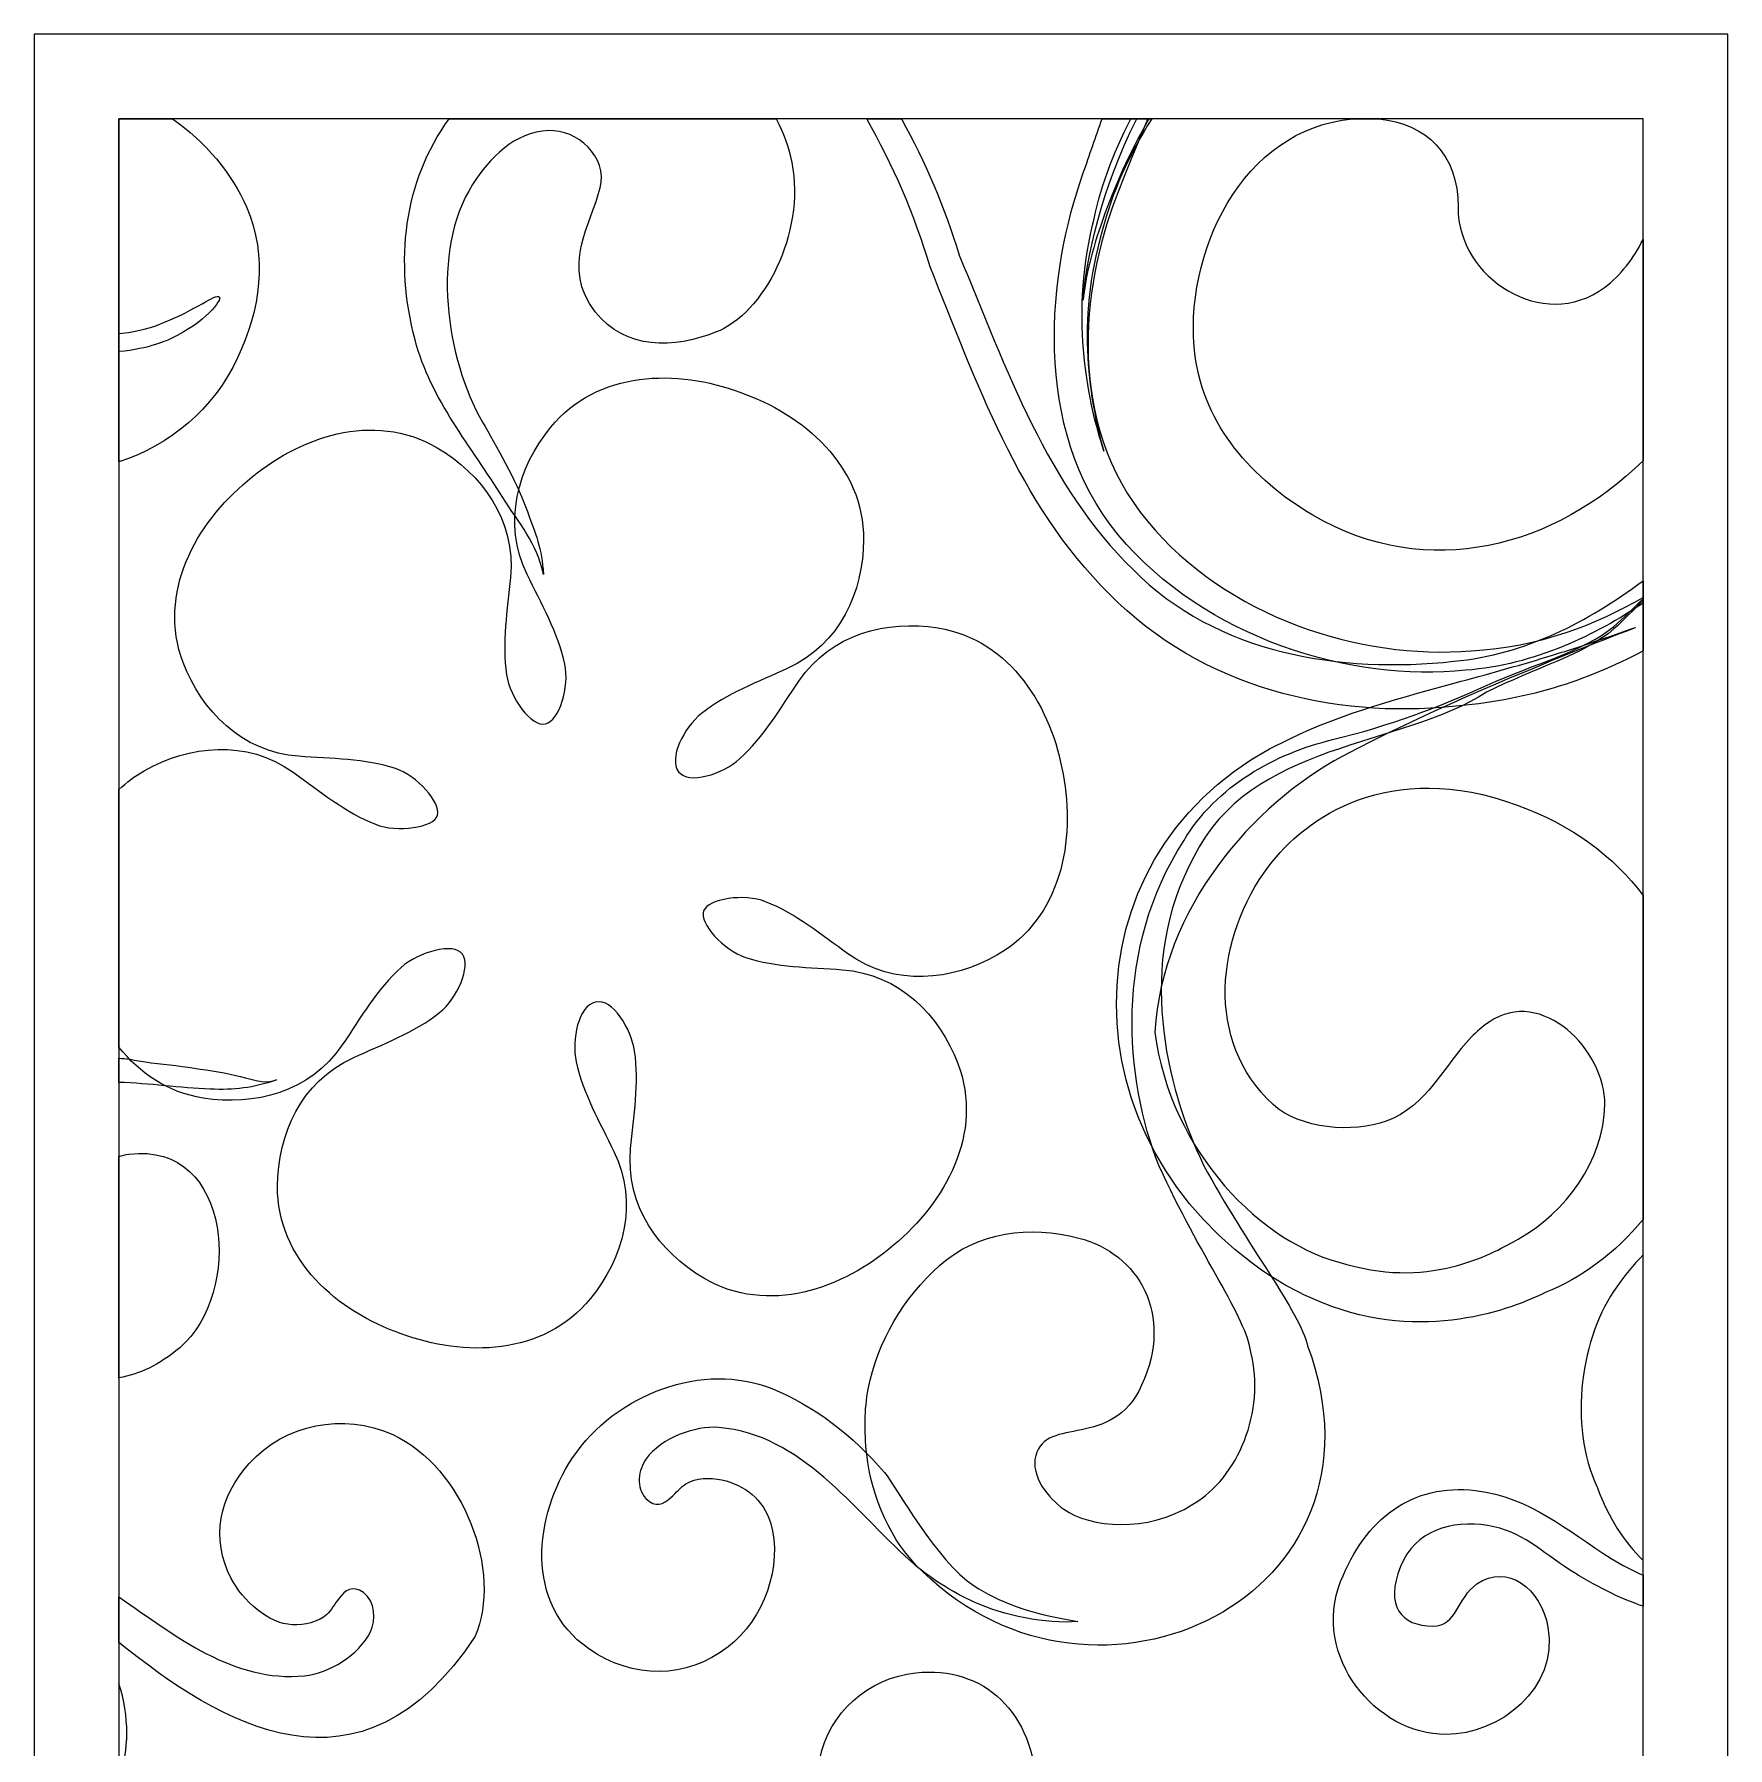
# Model space of a CAD drawing. Header units: centimetres. Extents: x -34 to 22, y -104 to 83.
# Drawn here: x -34.4 to 21.8, y 26.2 to 83 of the extents above; entities that cross this region are included whole.
import ezdxf

# ---------------------------------------------------------------- set-up
doc = ezdxf.new("R2010")
doc.units = ezdxf.units.CM
doc.header["$MEASUREMENT"] = 0
doc.layers.add('layer 1', color=7, linetype='Continuous')

msp = doc.modelspace()

# ---------------------------------------------------------------- linework, layer by layer
at = {"layer": 'layer 1', "color": 41}
for points, knots in [([(-34.3872, 83.0276), (-34.3872, 83.0276), (21.77445, 83.0276), (21.77445, 83.0276), (21.77445, 83.0276), (21.77445, 83.0276), (21.77445, -104.1779), (21.77445, -104.1779), (21.77445, -104.1779), (21.77445, -104.1779), (-34.3872, -104.1779), (-34.3872, -104.1779), (-34.3872, -104.1779), (-34.3872, -104.1779), (-34.3872, 83.0276), (-34.3872, 83.0276)], [0, 0, 0, 0, 0.2, 0.2, 0.2, 0.2, 0.4, 0.4, 0.4, 0.4, 0.6, 0.6, 0.6, 0.6, 1, 1, 1, 1]), ([(-31.57912, 68.84306), (-29.88704, 69.39094), (-28.44561, 70.58831), (-27.64683, 72.29085), (-27.64683, 72.29085), (-26.89726, 73.88684), (-26.62619, 75.63831), (-27.35409, 77.30844), (-27.35409, 77.30844), (-27.82166, 78.38114), (-28.71963, 79.48413), (-29.80418, 80.21952), (-29.80418, 80.21952), (-29.80418, 80.21952), (-31.57912, 80.21952), (-31.57912, 80.21952), (-31.57912, 80.21952), (-31.57912, 80.21952), (-31.57912, 68.84306), (-31.57912, 68.84306)], [0, 0, 0, 0, 0.16666667, 0.16666667, 0.16666667, 0.16666667, 0.33333333, 0.33333333, 0.33333333, 0.33333333, 0.5, 0.5, 0.5, 0.5, 0.66666667, 0.66666667, 0.66666667, 0.66666667, 1, 1, 1, 1]), ([(-31.57912, 80.21952), (-31.57912, 80.21952), (18.96637, 80.21952), (18.96637, 80.21952), (18.96637, 80.21952), (18.96637, 80.21952), (18.96637, -101.36982), (18.96637, -101.36982), (18.96637, -101.36982), (18.96637, -101.36982), (-31.57912, -101.36982), (-31.57912, -101.36982), (-31.57912, -101.36982), (-31.57912, -101.36982), (-31.57912, 80.21952), (-31.57912, 80.21952)], [0, 0, 0, 0, 0.2, 0.2, 0.2, 0.2, 0.4, 0.4, 0.4, 0.4, 0.6, 0.6, 0.6, 0.6, 1, 1, 1, 1]), ([(-20.62778, 80.21952), (-22.14293, 78.15829), (-22.43952, 75.47431), (-21.75943, 72.8891), (-21.75943, 72.8891), (-21.24436, 70.92815), (-19.88965, 69.33014), (-18.84734, 67.66062), (-18.84734, 67.66062), (-18.32102, 66.81724), (-17.69958, 66.1251), (-17.50277, 65.10731), (-17.50277, 65.10731), (-17.54916, 65.98765), (-17.74212, 66.39991), (-18.09777, 67.36727), (-18.09777, 67.36727), (-18.40064, 68.19099), (-19.08153, 69.40105), (-19.52084, 70.16156), (-19.52084, 70.16156), (-20.72897, 72.25155), (-21.25449, 75.83512), (-19.8544, 78.03877), (-19.8544, 78.03877), (-19.2902, 78.92661), (-18.45959, 79.78122), (-17.33523, 79.83268), (-17.33523, 79.83268), (-16.38185, 79.87613), (-15.36253, 78.95882), (-15.6183, 77.93656), (-15.6183, 77.93656), (-15.91357, 76.7576), (-16.93846, 75.28388), (-15.78726, 73.82535), (-15.78726, 73.82535), (-14.77037, 72.53649), (-13.17763, 72.60294), (-11.7898, 73.14122), (-11.7898, 73.14122), (-10.19675, 73.75992), (-8.80994, 76.39224), (-9.26333, 78.777), (-9.26333, 78.777), (-9.36037, 79.28772), (-9.53966, 79.7718), (-9.78429, 80.21952), (-9.78429, 80.21952), (-9.78429, 80.21952), (-20.62778, 80.21952), (-20.62778, 80.21952)], [0, 0, 0, 0, 0.07142857, 0.07142857, 0.07142857, 0.07142857, 0.14285714, 0.14285714, 0.14285714, 0.14285714, 0.21428571, 0.21428571, 0.21428571, 0.21428571, 0.28571429, 0.28571429, 0.28571429, 0.28571429, 0.35714286, 0.35714286, 0.35714286, 0.35714286, 0.42857143, 0.42857143, 0.42857143, 0.42857143, 0.5, 0.5, 0.5, 0.5, 0.57142857, 0.57142857, 0.57142857, 0.57142857, 0.64285714, 0.64285714, 0.64285714, 0.64285714, 0.71428571, 0.71428571, 0.71428571, 0.71428571, 0.78571429, 0.78571429, 0.78571429, 0.78571429, 0.85714286, 0.85714286, 0.85714286, 0.85714286, 1, 1, 1, 1]), ([(18.96637, 64.89762), (17.1123, 63.53324), (15.10334, 62.4617), (12.68358, 62.22611), (12.68358, 62.22611), (8.94614, 61.82144), (4.83078, 62.46101), (2.05442, 65.26684), (2.05442, 65.26684), (-0.75861, 67.98891), (-2.16214, 71.94382), (-3.7095, 75.70162), (-3.7095, 75.70162), (-4.18862, 77.28119), (-4.83669, 78.79138), (-5.62354, 80.21952), (-5.62354, 80.21952), (-5.62354, 80.21952), (-6.78072, 80.21952), (-6.78072, 80.21952), (-6.78072, 80.21952), (-5.90727, 78.68948), (-5.19436, 77.05024), (-4.6803, 75.31265), (-4.6803, 75.31265), (-3.15329, 71.56711), (-1.7839, 67.4794), (1.27091, 64.45761), (1.27091, 64.45761), (4.31499, 61.3334), (8.76422, 60.31864), (12.65035, 60.73202), (12.65035, 60.73202), (14.99273, 60.90165), (17.10295, 61.5698), (18.96637, 62.5724), (18.96637, 62.5724), (18.96637, 62.5724), (18.96637, 64.89762), (18.96637, 64.89762)], [0, 0, 0, 0, 0.09090909, 0.09090909, 0.09090909, 0.09090909, 0.18181818, 0.18181818, 0.18181818, 0.18181818, 0.27272727, 0.27272727, 0.27272727, 0.27272727, 0.36363636, 0.36363636, 0.36363636, 0.36363636, 0.45454545, 0.45454545, 0.45454545, 0.45454545, 0.54545455, 0.54545455, 0.54545455, 0.54545455, 0.63636364, 0.63636364, 0.63636364, 0.63636364, 0.72727273, 0.72727273, 0.72727273, 0.72727273, 0.81818182, 0.81818182, 0.81818182, 0.81818182, 1, 1, 1, 1]), ([(1.02669, 80.21952), (0.82431, 79.64883), (0.61139, 79.03945), (0.39229, 78.39461), (0.39229, 78.39461), (-0.75132, 75.19333), (-1.36404, 69.97315), (1.55676, 66.42402), (1.55676, 66.42402), (4.44688, 62.98145), (9.30107, 61.51958), (13.08004, 61.92881), (13.08004, 61.92881), (15.39351, 62.1086), (17.41452, 63.10964), (18.96637, 64.15802), (18.96637, 64.15802), (18.96637, 64.15802), (18.96637, 64.34517), (18.96637, 64.34517), (18.96637, 64.34517), (17.45127, 63.46576), (15.49975, 62.68581), (13.26531, 62.57435), (13.26531, 62.57435), (9.59098, 62.26885), (5.13851, 63.69233), (2.53141, 66.87275), (2.53141, 66.87275), (-0.15075, 70.08498), (0.32878, 74.59893), (1.48798, 77.62316), (1.48798, 77.62316), (1.84565, 78.5499), (2.20403, 79.42021), (2.54296, 80.21952), (2.54296, 80.21952), (2.54296, 80.21952), (1.02669, 80.21952), (1.02669, 80.21952)], [0, 0, 0, 0, 0.09090909, 0.09090909, 0.09090909, 0.09090909, 0.18181818, 0.18181818, 0.18181818, 0.18181818, 0.27272727, 0.27272727, 0.27272727, 0.27272727, 0.36363636, 0.36363636, 0.36363636, 0.36363636, 0.45454545, 0.45454545, 0.45454545, 0.45454545, 0.54545455, 0.54545455, 0.54545455, 0.54545455, 0.63636364, 0.63636364, 0.63636364, 0.63636364, 0.72727273, 0.72727273, 0.72727273, 0.72727273, 0.81818182, 0.81818182, 0.81818182, 0.81818182, 1, 1, 1, 1]), ([(1.97865, 80.21952), (1.36937, 79.05991), (0.94221, 77.85421), (0.71329, 76.69045), (0.71329, 76.69045), (-0.04641, 73.5002), (0.59042, 70.7517), (1.08463, 69.20129), (1.08463, 69.20129), (0.62679, 70.76497), (0.13926, 73.49129), (1.03226, 76.50194), (1.03226, 76.50194), (1.34698, 77.75454), (1.90987, 79.03357), (2.67586, 80.21952), (2.67586, 80.21952), (2.67586, 80.21952), (1.97865, 80.21952), (1.97865, 80.21952)], [0, 0, 0, 0, 0.16666667, 0.16666667, 0.16666667, 0.16666667, 0.33333333, 0.33333333, 0.33333333, 0.33333333, 0.5, 0.5, 0.5, 0.5, 0.66666667, 0.66666667, 0.66666667, 0.66666667, 1, 1, 1, 1]), ([(2.17445, 80.21952), (0.99175, 77.86799), (0.50078, 75.59901), (0.39644, 74.21118), (0.39644, 74.21118), (0.52134, 75.60427), (1.28317, 77.93899), (2.57639, 80.21952), (2.57639, 80.21952), (2.57639, 80.21952), (2.17445, 80.21952), (2.17445, 80.21952)], [0, 0, 0, 0, 0.25, 0.25, 0.25, 0.25, 0.5, 0.5, 0.5, 0.5, 1, 1, 1, 1]), ([(9.32792, 80.21952), (5.6861, 79.8972), (3.6733, 75.7471), (4.11504, 72.34211), (4.11504, 72.34211), (4.4096, 70.07769), (5.99941, 68.2547), (8.0109, 67.07747), (8.0109, 67.07747), (11.84564, 64.83194), (16.07808, 66.04072), (18.96637, 68.88091), (18.96637, 68.88091), (18.96637, 68.88091), (18.96637, 76.22328), (18.96637, 76.22328), (18.96637, 76.22328), (18.65421, 75.59055), (18.22799, 75.03357), (17.68495, 74.62821), (17.68495, 74.62821), (15.66232, 73.11782), (12.81303, 74.94576), (12.83086, 77.28717), (12.83086, 77.28717), (12.84403, 79.04492), (11.77132, 80.06697), (10.19996, 80.21952), (10.19996, 80.21952), (10.19996, 80.21952), (9.32792, 80.21952), (9.32792, 80.21952)], [0, 0, 0, 0, 0.11111111, 0.11111111, 0.11111111, 0.11111111, 0.22222222, 0.22222222, 0.22222222, 0.22222222, 0.33333333, 0.33333333, 0.33333333, 0.33333333, 0.44444444, 0.44444444, 0.44444444, 0.44444444, 0.55555556, 0.55555556, 0.55555556, 0.55555556, 0.66666667, 0.66666667, 0.66666667, 0.66666667, 0.77777778, 0.77777778, 0.77777778, 0.77777778, 1, 1, 1, 1]), ([(-31.57912, 72.499), (-30.57521, 72.59136), (-29.94194, 72.88364), (-29.84885, 72.93731), (-29.84885, 72.93731), (-28.7171, 73.45968), (-28.14833, 74.23022), (-28.24497, 74.30964), (-28.24497, 74.30964), (-28.37381, 74.44274), (-29.03891, 73.87073), (-30.07292, 73.47518), (-30.07292, 73.47518), (-30.1552, 73.43353), (-30.70157, 73.1823), (-31.57912, 73.10052), (-31.57912, 73.10052), (-31.57912, 73.10052), (-31.57912, 72.499), (-31.57912, 72.499)], [0, 0, 0, 0, 0.16666667, 0.16666667, 0.16666667, 0.16666667, 0.33333333, 0.33333333, 0.33333333, 0.33333333, 0.5, 0.5, 0.5, 0.5, 0.66666667, 0.66666667, 0.66666667, 0.66666667, 1, 1, 1, 1]), ([(-15.94153, 41.08428), (-14.85688, 42.41599), (-14.32964, 44.23968), (-15.16399, 45.9634), (-15.16399, 45.9634), (-15.63197, 46.93278), (-16.19132, 47.89577), (-16.41325, 48.94255), (-16.41325, 48.94255), (-16.57167, 49.6902), (-16.34488, 50.79095), (-15.77085, 50.92152), (-15.77085, 50.92152), (-15.19642, 51.05027), (-14.59128, 50.04635), (-14.47895, 49.29039), (-14.47895, 49.29039), (-14.32082, 48.23258), (-14.50963, 47.13466), (-14.60941, 46.06287), (-14.60941, 46.06287), (-14.78992, 44.15591), (-13.66029, 42.63164), (-12.17998, 41.76163), (-12.17998, 41.76163), (-10.06173, 40.51774), (-7.55096, 41.4153), (-5.88883, 42.86228), (-5.88883, 42.86228), (-4.18446, 44.26146), (-2.88213, 46.58696), (-3.7566, 48.88177), (-3.7566, 48.88177), (-4.3669, 50.48708), (-5.68391, 51.85464), (-7.59279, 51.99453), (-7.59279, 51.99453), (-8.66763, 52.07455), (-9.78013, 52.07172), (-10.79702, 52.40254), (-10.79702, 52.40254), (-11.52462, 52.63946), (-12.3454, 53.54422), (-12.1894, 53.94758), (-12.1894, 53.94758), (-12.03371, 54.35184), (-10.84311, 54.53193), (-10.13152, 54.25166), (-10.13152, 54.25166), (-9.13702, 53.85924), (-8.28058, 53.14755), (-7.40439, 52.5245), (-7.40439, 52.5245), (-5.84133, 51.41634), (-3.95625, 51.6324), (-2.46298, 52.47861), (-2.46298, 52.47861), (-0.32558, 53.6911), (0.15212, 56.3141), (-0.26905, 58.47732), (-0.26905, 58.47732), (-0.62915, 60.65119), (-1.99257, 62.94286), (-4.41724, 63.33375), (-4.41724, 63.33375), (-6.1135, 63.60614), (-7.95431, 63.15143), (-9.03198, 61.568), (-9.03198, 61.568), (-9.63671, 60.67672), (-10.19149, 59.71159), (-10.98756, 58.99696), (-10.98756, 58.99696), (-11.555, 58.48503), (-12.68636, 58.1224), (-13.02164, 58.56383), (-13.02164, 58.56383), (-13.356, 59.00426), (-12.85379, 60.02013), (-12.25505, 60.49713), (-12.25505, 60.49713), (-11.41845, 61.16333), (-10.37331, 61.54824), (-9.39664, 61.99698), (-9.39664, 61.99698), (-7.6553, 62.79487), (-6.89833, 64.53682), (-6.88445, 66.25304), (-6.88445, 66.25304), (-6.86662, 68.70951), (-8.89999, 70.43485), (-10.9834, 71.1511), (-10.9834, 71.1511), (-13.04574, 71.92721), (-15.71189, 71.89196), (-17.26372, 69.98642), (-17.26372, 69.98642), (-18.34726, 68.65481), (-18.87388, 66.83153), (-18.04054, 65.10862), (-18.04054, 65.10862), (-17.57215, 64.13802), (-17.01352, 63.17604), (-16.79118, 62.12906), (-16.79118, 62.12906), (-16.63387, 61.38182), (-16.96641, 60.26476), (-17.43328, 60.15131), (-17.43328, 60.15131), (-17.90095, 60.03684), (-18.61244, 61.02497), (-18.72518, 61.78133), (-18.72518, 61.78133), (-18.8829, 62.83832), (-18.6952, 63.93584), (-18.59471, 65.00804), (-18.59471, 65.00804), (-18.41492, 66.91398), (-19.54455, 68.44088), (-21.02526, 69.30978), (-21.02526, 69.30978), (-23.1424, 70.55417), (-25.65397, 69.6561), (-27.31671, 68.20953), (-27.31671, 68.20953), (-29.01834, 66.81157), (-30.3224, 64.48475), (-29.44925, 62.18913), (-29.44925, 62.18913), (-28.83582, 60.58495), (-27.52051, 59.21677), (-25.61133, 59.07618), (-25.61133, 59.07618), (-24.53721, 58.99767), (-23.42399, 58.9997), (-22.40751, 58.66888), (-22.40751, 58.66888), (-21.68022, 58.43144), (-20.90654, 57.54228), (-21.01544, 57.12262), (-21.01544, 57.12262), (-21.12402, 56.70418), (-22.36071, 56.53947), (-23.0726, 56.81975), (-23.0726, 56.81975), (-24.06752, 57.21217), (-24.92354, 57.92335), (-25.80187, 58.54681), (-25.80187, 58.54681), (-27.36281, 59.65547), (-29.2497, 59.43992), (-30.74287, 58.5927), (-30.74287, 58.5927), (-31.05671, 58.41462), (-31.33448, 58.20583), (-31.57912, 57.97267), (-31.57912, 57.97267), (-31.57912, 57.97267), (-31.57912, 49.42488), (-31.57912, 49.42488), (-31.57912, 49.42488), (-30.89543, 48.56774), (-29.9671, 47.92792), (-28.7873, 47.73755), (-28.7873, 47.73755), (-27.09163, 47.46518), (-25.24941, 47.91938), (-24.17255, 49.50382), (-24.17255, 49.50382), (-23.56813, 50.3951), (-23.01366, 51.35962), (-22.21759, 52.07465), (-22.21759, 52.07465), (-21.64953, 52.58588), (-20.46824, 52.91326), (-20.1835, 52.50829), (-20.1835, 52.50829), (-19.89776, 52.10342), (-20.35064, 51.05117), (-20.94909, 50.57449), (-20.94909, 50.57449), (-21.78597, 49.90929), (-22.83041, 49.52215), (-23.80962, 49.07444), (-23.80962, 49.07444), (-25.55065, 48.27634), (-26.30682, 46.53571), (-26.32008, 44.81857), (-26.32008, 44.81857), (-26.33791, 42.3621), (-24.30485, 40.63606), (-22.22144, 39.91981), (-22.22144, 39.91981), (-20.15808, 39.14542), (-17.49163, 39.17966), (-15.94153, 41.08428)], [0, 0, 0, 0, 0.02, 0.02, 0.02, 0.02, 0.04, 0.04, 0.04, 0.04, 0.06, 0.06, 0.06, 0.06, 0.08, 0.08, 0.08, 0.08, 0.1, 0.1, 0.1, 0.1, 0.12, 0.12, 0.12, 0.12, 0.14, 0.14, 0.14, 0.14, 0.16, 0.16, 0.16, 0.16, 0.18, 0.18, 0.18, 0.18, 0.2, 0.2, 0.2, 0.2, 0.22, 0.22, 0.22, 0.22, 0.24, 0.24, 0.24, 0.24, 0.26, 0.26, 0.26, 0.26, 0.28, 0.28, 0.28, 0.28, 0.3, 0.3, 0.3, 0.3, 0.32, 0.32, 0.32, 0.32, 0.34, 0.34, 0.34, 0.34, 0.36, 0.36, 0.36, 0.36, 0.38, 0.38, 0.38, 0.38, 0.4, 0.4, 0.4, 0.4, 0.42, 0.42, 0.42, 0.42, 0.44, 0.44, 0.44, 0.44, 0.46, 0.46, 0.46, 0.46, 0.48, 0.48, 0.48, 0.48, 0.5, 0.5, 0.5, 0.5, 0.52, 0.52, 0.52, 0.52, 0.54, 0.54, 0.54, 0.54, 0.56, 0.56, 0.56, 0.56, 0.58, 0.58, 0.58, 0.58, 0.6, 0.6, 0.6, 0.6, 0.62, 0.62, 0.62, 0.62, 0.64, 0.64, 0.64, 0.64, 0.66, 0.66, 0.66, 0.66, 0.68, 0.68, 0.68, 0.68, 0.7, 0.7, 0.7, 0.7, 0.72, 0.72, 0.72, 0.72, 0.74, 0.74, 0.74, 0.74, 0.76, 0.76, 0.76, 0.76, 0.78, 0.78, 0.78, 0.78, 0.8, 0.8, 0.8, 0.8, 0.82, 0.82, 0.82, 0.82, 0.84, 0.84, 0.84, 0.84, 0.86, 0.86, 0.86, 0.86, 0.88, 0.88, 0.88, 0.88, 0.9, 0.9, 0.9, 0.9, 0.92, 0.92, 0.92, 0.92, 0.94, 0.94, 0.94, 0.94, 0.96, 0.96, 0.96, 0.96, 1, 1, 1, 1]), ([(-6.72775, 38.08497), (-6.85862, 37.40063), (-6.8652, 36.69168), (-6.77829, 35.92347), (-6.77829, 35.92347), (-6.6143, 34.47709), (-6.00046, 33.0368), (-4.92806, 32.02963), (-4.92806, 32.02963), (0.82228, 26.39507), (10.90344, 31.19264), (7.84275, 39.51392), (7.84275, 39.51392), (7.61909, 40.59827), (5.81698, 42.87049), (4.39137, 45.51183), (4.39137, 45.51183), (3.12925, 48.13534), (2.1472, 52.21585), (4.05922, 55.72345), (4.05922, 55.72345), (5.9363, 59.5638), (10.91428, 59.34572), (13.77866, 61.20456), (13.77866, 61.20456), (15.35135, 61.99161), (16.98532, 62.43771), (18.00251, 63.30043), (18.00251, 63.30043), (18.34285, 63.61047), (18.65788, 63.93755), (18.96637, 64.24775), (18.96637, 64.24775), (18.96637, 64.24775), (18.96637, 64.29912), (18.96637, 64.29912), (18.96637, 64.29912), (18.64985, 63.9938), (18.32805, 63.67246), (17.98337, 63.37123), (17.98337, 63.37123), (16.9916, 62.55065), (15.38143, 62.15844), (13.80064, 61.43146), (13.80064, 61.43146), (12.20132, 60.71146), (10.55448, 60.08445), (8.67255, 59.62843), (8.67255, 59.62843), (6.80732, 59.19094), (4.7857, 58.07671), (3.73711, 56.27642), (3.73711, 56.27642), (1.4269, 52.71078), (1.75621, 48.39789), (2.91997, 45.47526), (2.91997, 45.47526), (4.26384, 42.52559), (5.83541, 40.40956), (5.95544, 39.31032), (5.95544, 39.31032), (6.45796, 37.35302), (5.53426, 35.13368), (4.0341, 34.26184), (4.0341, 34.26184), (2.52128, 33.2955), (0.62223, 33.49009), (-0.24282, 34.09835), (-0.24282, 34.09835), (-0.75273, 34.46494), (-1.35533, 35.19111), (-1.17422, 35.87879), (-1.17422, 35.87879), (-0.82526, 37.20291), (1.35397, 36.05748), (2.33743, 38.21199), (2.33743, 38.21199), (3.41327, 40.56869), (2.2484, 42.57705), (0.24957, 43.09537), (0.24957, 43.09537), (-1.37802, 43.51715), (-3.0992, 43.31315), (-4.36588, 42.1818), (-4.36588, 42.1818), (-5.55689, 41.11902), (-6.42691, 39.65715), (-6.72775, 38.08497)], [0, 0, 0, 0, 0.04347826, 0.04347826, 0.04347826, 0.04347826, 0.08695652, 0.08695652, 0.08695652, 0.08695652, 0.13043478, 0.13043478, 0.13043478, 0.13043478, 0.17391304, 0.17391304, 0.17391304, 0.17391304, 0.2173913, 0.2173913, 0.2173913, 0.2173913, 0.26086957, 0.26086957, 0.26086957, 0.26086957, 0.30434783, 0.30434783, 0.30434783, 0.30434783, 0.34782609, 0.34782609, 0.34782609, 0.34782609, 0.39130435, 0.39130435, 0.39130435, 0.39130435, 0.43478261, 0.43478261, 0.43478261, 0.43478261, 0.47826087, 0.47826087, 0.47826087, 0.47826087, 0.52173913, 0.52173913, 0.52173913, 0.52173913, 0.56521739, 0.56521739, 0.56521739, 0.56521739, 0.60869565, 0.60869565, 0.60869565, 0.60869565, 0.65217391, 0.65217391, 0.65217391, 0.65217391, 0.69565217, 0.69565217, 0.69565217, 0.69565217, 0.73913043, 0.73913043, 0.73913043, 0.73913043, 0.7826087, 0.7826087, 0.7826087, 0.7826087, 0.82608696, 0.82608696, 0.82608696, 0.82608696, 0.86956522, 0.86956522, 0.86956522, 0.86956522, 0.91304348, 0.91304348, 0.91304348, 0.91304348, 1, 1, 1, 1]), ([(13.26733, 49.75492), (13.44713, 49.93999), (13.64111, 50.11178), (13.85777, 50.25967), (13.85777, 50.25967), (15.6135, 51.45716), (17.72091, 49.3147), (17.69853, 47.51491), (17.69853, 47.51491), (17.67523, 45.65911), (16.3966, 43.9361), (14.82098, 43.05931), (14.82098, 43.05931), (14.07555, 42.64471), (12.0041, 41.39363), (9.14366, 42.22161), (9.14366, 42.22161), (6.31007, 42.86128), (3.28585, 45.97191), (2.77604, 49.92783), (2.77604, 49.92783), (3.01732, 54.02932), (6.01814, 57.489), (9.00773, 59.07769), (9.00773, 59.07769), (14.16115, 61.81627), (21.55589, 64.33109), (17.59075, 62.95998), (17.59075, 62.95998), (17.05055, 62.7736), (16.50681, 62.59826), (15.96144, 62.4295), (15.96144, 62.4295), (14.95955, 62.11985), (13.94924, 61.84078), (12.93762, 61.56304), (12.93762, 61.56304), (11.01061, 61.03459), (9.03194, 60.52721), (7.2282, 59.64828), (7.2282, 59.64828), (0.04364, 56.31683), (-0.39638, 47.00834), (6.00467, 42.25736), (6.00467, 42.25736), (6.70502, 41.71625), (7.51121, 41.27988), (8.33058, 40.94591), (8.33058, 40.94591), (11.67469, 39.58442), (14.63743, 40.75153), (15.72482, 41.28596), (15.72482, 41.28596), (16.89709, 41.7524), (18.06485, 42.60124), (18.96637, 43.70981), (18.96637, 43.70981), (18.96637, 43.70981), (18.96637, 54.45783), (18.96637, 54.45783), (18.96637, 54.45783), (18.00141, 55.75684), (16.6182, 56.78728), (14.79687, 57.45507), (14.79687, 57.45507), (10.54993, 59.01216), (7.74915, 57.03399), (6.55085, 55.42666), (6.55085, 55.42666), (4.80525, 53.08546), (4.41092, 49.63226), (6.69458, 47.52433), (6.69458, 47.52433), (7.57361, 46.71246), (9.36448, 46.56832), (10.44802, 46.96995), (10.44802, 46.96995), (11.80171, 47.47126), (12.34475, 48.80114), (13.26733, 49.75492)], [0, 0, 0, 0, 0.04761905, 0.04761905, 0.04761905, 0.04761905, 0.0952381, 0.0952381, 0.0952381, 0.0952381, 0.14285714, 0.14285714, 0.14285714, 0.14285714, 0.19047619, 0.19047619, 0.19047619, 0.19047619, 0.23809524, 0.23809524, 0.23809524, 0.23809524, 0.28571429, 0.28571429, 0.28571429, 0.28571429, 0.33333333, 0.33333333, 0.33333333, 0.33333333, 0.38095238, 0.38095238, 0.38095238, 0.38095238, 0.42857143, 0.42857143, 0.42857143, 0.42857143, 0.47619048, 0.47619048, 0.47619048, 0.47619048, 0.52380952, 0.52380952, 0.52380952, 0.52380952, 0.57142857, 0.57142857, 0.57142857, 0.57142857, 0.61904762, 0.61904762, 0.61904762, 0.61904762, 0.66666667, 0.66666667, 0.66666667, 0.66666667, 0.71428571, 0.71428571, 0.71428571, 0.71428571, 0.76190476, 0.76190476, 0.76190476, 0.76190476, 0.80952381, 0.80952381, 0.80952381, 0.80952381, 0.85714286, 0.85714286, 0.85714286, 0.85714286, 0.9047619, 0.9047619, 0.9047619, 0.9047619, 1, 1, 1, 1]), ([(-31.57912, 48.25662), (-30.57602, 48.22907), (-29.55623, 48.06901), (-28.55594, 48.03252), (-28.55594, 48.03252), (-27.74914, 48.00325), (-27.14188, 48.06646), (-26.35746, 48.34005), (-26.35746, 48.34005), (-26.74309, 48.17515), (-27.32228, 48.40164), (-27.69818, 48.48936), (-27.69818, 48.48936), (-28.21883, 48.6103), (-28.75691, 48.67837), (-29.28455, 48.75951), (-29.28455, 48.75951), (-29.82019, 48.84095), (-30.37578, 48.87964), (-30.91497, 48.97304), (-30.91497, 48.97304), (-31.13218, 49.01068), (-31.3543, 49.04168), (-31.57912, 49.06454), (-31.57912, 49.06454), (-31.57912, 49.06454), (-31.57912, 48.25662), (-31.57912, 48.25662)], [0, 0, 0, 0, 0.125, 0.125, 0.125, 0.125, 0.25, 0.25, 0.25, 0.25, 0.375, 0.375, 0.375, 0.375, 0.5, 0.5, 0.5, 0.5, 0.625, 0.625, 0.625, 0.625, 0.75, 0.75, 0.75, 0.75, 1, 1, 1, 1]), ([(-31.57912, 38.46021), (-30.92218, 38.57424), (-30.2491, 38.8736), (-29.5627, 39.4574), (-29.5627, 39.4574), (-28.49871, 40.36317), (-28.08411, 42.09367), (-28.32519, 43.45921), (-28.32519, 43.45921), (-28.58805, 44.94003), (-29.52775, 46.09528), (-31.24894, 45.87406), (-31.24894, 45.87406), (-31.36638, 45.85894), (-31.47616, 45.83421), (-31.57912, 45.80124), (-31.57912, 45.80124), (-31.57912, 45.80124), (-31.57912, 38.46021), (-31.57912, 38.46021)], [0, 0, 0, 0, 0.16666667, 0.16666667, 0.16666667, 0.16666667, 0.33333333, 0.33333333, 0.33333333, 0.33333333, 0.5, 0.5, 0.5, 0.5, 0.66666667, 0.66666667, 0.66666667, 0.66666667, 1, 1, 1, 1]), ([(18.96637, 32.39771), (18.33751, 33.02285), (17.81961, 33.81436), (17.45532, 34.80356), (17.45532, 34.80356), (16.45343, 36.91027), (16.9294, 39.85528), (18.09185, 41.48105), (18.09185, 41.48105), (18.35424, 41.848), (18.64751, 42.20134), (18.96637, 42.53383), (18.96637, 42.53383), (18.96637, 42.53383), (18.96637, 32.39771), (18.96637, 32.39771)], [0, 0, 0, 0, 0.2, 0.2, 0.2, 0.2, 0.4, 0.4, 0.4, 0.4, 0.6, 0.6, 0.6, 0.6, 1, 1, 1, 1]), ([(-13.27608, 34.48742), (-13.52243, 34.26671), (-13.79187, 34.12682), (-14.10102, 34.45258), (-14.10102, 34.45258), (-14.43782, 34.80832), (-14.35608, 35.41467), (-14.09474, 35.77335), (-14.09474, 35.77335), (-13.59607, 36.45688), (-12.47971, 36.87877), (-11.68132, 36.80928), (-11.68132, 36.80928), (-8.93251, 36.56921), (-7.27281, 34.13198), (-5.30568, 32.36015), (-5.30568, 32.36015), (-4.73094, 31.84244), (-3.93427, 31.34104), (-3.21924, 31.01467), (-3.21924, 31.01467), (-2.24064, 30.56807), (-0.84167, 30.27806), (0.22161, 30.37642), (0.22161, 30.37642), (-1.42695, 30.63857), (-2.42357, 31.03584), (-3.21853, 31.55426), (-3.21853, 31.55426), (-4.46647, 32.36988), (-5.80162, 34.84864), (-6.19008, 35.31327), (-6.19008, 35.31327), (-7.20596, 36.52819), (-8.54415, 37.5388), (-9.9261, 38.09875), (-9.9261, 38.09875), (-12.17796, 39.01141), (-15.10535, 37.94468), (-16.53643, 35.79867), (-16.53643, 35.79867), (-17.81789, 33.87743), (-18.13504, 30.9622), (-16.00777, 29.4745), (-16.00777, 29.4745), (-14.53587, 28.44454), (-12.77144, 28.45923), (-11.37703, 29.53163), (-11.37703, 29.53163), (-10.21104, 30.42808), (-9.53966, 32.21774), (-9.97583, 33.65499), (-9.97583, 33.65499), (-10.21043, 34.42726), (-10.81728, 34.90556), (-11.58843, 35.06956), (-11.58843, 35.06956), (-11.99117, 35.15434), (-12.44173, 35.15323), (-12.77944, 34.94132), (-12.77944, 34.94132), (-12.93797, 34.84134), (-13.10125, 34.64413), (-13.27608, 34.48742)], [0, 0, 0, 0, 0.05882353, 0.05882353, 0.05882353, 0.05882353, 0.11764706, 0.11764706, 0.11764706, 0.11764706, 0.17647059, 0.17647059, 0.17647059, 0.17647059, 0.23529412, 0.23529412, 0.23529412, 0.23529412, 0.29411765, 0.29411765, 0.29411765, 0.29411765, 0.35294118, 0.35294118, 0.35294118, 0.35294118, 0.41176471, 0.41176471, 0.41176471, 0.41176471, 0.47058824, 0.47058824, 0.47058824, 0.47058824, 0.52941176, 0.52941176, 0.52941176, 0.52941176, 0.58823529, 0.58823529, 0.58823529, 0.58823529, 0.64705882, 0.64705882, 0.64705882, 0.64705882, 0.70588235, 0.70588235, 0.70588235, 0.70588235, 0.76470588, 0.76470588, 0.76470588, 0.76470588, 0.82352941, 0.82352941, 0.82352941, 0.82352941, 0.88235294, 0.88235294, 0.88235294, 0.88235294, 1, 1, 1, 1]), ([(-24.27719, 31.14645), (-24.07481, 31.40799), (-23.83545, 31.59448), (-23.47221, 31.3305), (-23.47221, 31.3305), (-23.07646, 31.04161), (-23.04678, 30.43051), (-23.23873, 30.0304), (-23.23873, 30.0304), (-23.6048, 29.26776), (-24.62625, 28.65007), (-25.42363, 28.57339), (-25.42363, 28.57339), (-27.79284, 28.34648), (-29.662, 29.87433), (-31.57912, 31.18769), (-31.57912, 31.18769), (-31.57912, 31.18769), (-31.57912, 29.67948), (-31.57912, 29.67948), (-31.57912, 29.67948), (-28.22996, 26.97388), (-23.56319, 24.10352), (-19.76607, 29.88433), (-19.76607, 29.88433), (-18.85463, 32.00603), (-20.13914, 35.49509), (-22.50101, 36.57185), (-22.50101, 36.57185), (-24.13558, 37.31737), (-26.08458, 36.92151), (-27.2612, 35.61371), (-27.2612, 35.61371), (-28.24466, 34.52024), (-28.54682, 33.13647), (-27.85691, 31.80213), (-27.85691, 31.80213), (-27.48597, 31.08537), (-26.6191, 30.2887), (-25.83083, 30.26743), (-25.83083, 30.26743), (-25.41938, 30.2573), (-24.97652, 30.33995), (-24.68308, 30.6099), (-24.68308, 30.6099), (-24.54521, 30.73672), (-24.42032, 30.96027), (-24.27719, 31.14645)], [0, 0, 0, 0, 0.07692308, 0.07692308, 0.07692308, 0.07692308, 0.15384615, 0.15384615, 0.15384615, 0.15384615, 0.23076923, 0.23076923, 0.23076923, 0.23076923, 0.30769231, 0.30769231, 0.30769231, 0.30769231, 0.38461538, 0.38461538, 0.38461538, 0.38461538, 0.46153846, 0.46153846, 0.46153846, 0.46153846, 0.53846154, 0.53846154, 0.53846154, 0.53846154, 0.61538462, 0.61538462, 0.61538462, 0.61538462, 0.69230769, 0.69230769, 0.69230769, 0.69230769, 0.76923077, 0.76923077, 0.76923077, 0.76923077, 0.84615385, 0.84615385, 0.84615385, 0.84615385, 1, 1, 1, 1]), ([(11.99994, 30.22043), (10.94852, 30.22113), (10.40031, 30.892), (10.91884, 32.19616), (10.91884, 32.19616), (11.39694, 33.39568), (12.62209, 33.74555), (13.80865, 33.55775), (13.80865, 33.55775), (14.97525, 33.3736), (15.55728, 32.70698), (16.53233, 32.08778), (16.53233, 32.08778), (17.37397, 31.55284), (18.17242, 31.15571), (18.96637, 30.87833), (18.96637, 30.87833), (18.96637, 30.87833), (18.96637, 31.90872), (18.96637, 31.90872), (18.96637, 31.90872), (18.60971, 32.06211), (18.25774, 32.24557), (17.91074, 32.46479), (17.91074, 32.46479), (16.42516, 33.40318), (15.24499, 34.49127), (13.41218, 34.71726), (13.41218, 34.71726), (11.3153, 34.97576), (9.74494, 33.76652), (8.93773, 31.70134), (8.93773, 31.70134), (7.97007, 29.22694), (10.0935, 26.62713), (12.42882, 26.62662), (12.42882, 26.62662), (14.22284, 26.62642), (16.16312, 28.15262), (15.81376, 30.18102), (15.81376, 30.18102), (15.59152, 31.47394), (14.45662, 32.3164), (13.45614, 31.61949), (13.45614, 31.61949), (12.79378, 31.16003), (12.80331, 30.21891), (11.99994, 30.22043)], [0, 0, 0, 0, 0.07692308, 0.07692308, 0.07692308, 0.07692308, 0.15384615, 0.15384615, 0.15384615, 0.15384615, 0.23076923, 0.23076923, 0.23076923, 0.23076923, 0.30769231, 0.30769231, 0.30769231, 0.30769231, 0.38461538, 0.38461538, 0.38461538, 0.38461538, 0.46153846, 0.46153846, 0.46153846, 0.46153846, 0.53846154, 0.53846154, 0.53846154, 0.53846154, 0.61538462, 0.61538462, 0.61538462, 0.61538462, 0.69230769, 0.69230769, 0.69230769, 0.69230769, 0.76923077, 0.76923077, 0.76923077, 0.76923077, 0.84615385, 0.84615385, 0.84615385, 0.84615385, 1, 1, 1, 1]), ([(-4.06899, 23.75535), (-4.03303, 24.04445), (-3.93457, 24.29363), (-3.54024, 24.25605), (-3.54024, 24.25605), (-3.10994, 24.21401), (-2.81305, 23.76295), (-2.77982, 23.37307), (-2.77982, 23.37307), (-2.71601, 22.62937), (-3.21539, 21.70213), (-3.78658, 21.28622), (-3.78658, 21.28622), (-5.75513, 19.85473), (-8.27258, 20.46736), (-10.60649, 20.55771), (-10.60649, 20.55771), (-11.83589, 20.60542), (-13.0265, 20.30772), (-14.03923, 19.83123), (-14.03923, 19.83123), (-14.89739, 19.42748), (-17.22603, 18.31507), (-17.62452, 14.61288), (-17.62452, 14.61288), (-16.5654, 17.76373), (-13.43279, 19.37926), (-12.62426, 19.59633), (-12.62426, 19.59633), (-11.09158, 20.00779), (-9.15545, 19.61517), (-8.62782, 19.5308), (-8.62782, 19.5308), (-5.23103, 18.61986), (-0.99635, 20.37741), (-1.13968, 24.7691), (-1.13968, 24.7691), (-1.22942, 27.34915), (-2.87545, 28.91414), (-5.15283, 28.67347), (-5.15283, 28.67347), (-6.72836, 28.50664), (-8.0318, 27.33244), (-8.33953, 25.81111), (-8.33953, 25.81111), (-8.59571, 24.53947), (-8.20522, 23.35281), (-7.08329, 22.64841), (-7.08329, 22.64841), (-6.47998, 22.26998), (-5.4638, 22.05362), (-4.85554, 22.39072), (-4.85554, 22.39072), (-4.53798, 22.56728), (-4.23926, 22.82933), (-4.13696, 23.16562), (-4.13696, 23.16562), (-4.08915, 23.32333), (-4.09441, 23.54963), (-4.06899, 23.75535)], [0, 0, 0, 0, 0.0625, 0.0625, 0.0625, 0.0625, 0.125, 0.125, 0.125, 0.125, 0.1875, 0.1875, 0.1875, 0.1875, 0.25, 0.25, 0.25, 0.25, 0.3125, 0.3125, 0.3125, 0.3125, 0.375, 0.375, 0.375, 0.375, 0.4375, 0.4375, 0.4375, 0.4375, 0.5, 0.5, 0.5, 0.5, 0.5625, 0.5625, 0.5625, 0.5625, 0.625, 0.625, 0.625, 0.625, 0.6875, 0.6875, 0.6875, 0.6875, 0.75, 0.75, 0.75, 0.75, 0.8125, 0.8125, 0.8125, 0.8125, 0.875, 0.875, 0.875, 0.875, 1, 1, 1, 1]), ([(-31.57912, 28.32037), (-31.23047, 27.20753), (-31.23276, 26.11482), (-31.57912, 25.16546), (-31.57912, 25.16546), (-31.57912, 25.16546), (-31.57912, 28.32037), (-31.57912, 28.32037)], [0, 0, 0, 0, 0.33333333, 0.33333333, 0.33333333, 0.33333333, 1, 1, 1, 1])]:
    msp.add_open_spline(points, degree=3, knots=knots, dxfattribs=at)
at = {"layer": 'layer 1', "color": 7}
msp.add_open_spline([(-31.57912, 80.21952), (-31.57912, 80.21952), (18.96637, 80.21952), (18.96637, 80.21952), (18.96637, 80.21952), (18.96637, 80.21952), (18.96637, -101.36982), (18.96637, -101.36982), (18.96637, -101.36982), (18.96637, -101.36982), (-31.57912, -101.36982), (-31.57912, -101.36982), (-31.57912, -101.36982), (-31.57912, -101.36982), (-31.57912, 80.21952), (-31.57912, 80.21952)], degree=3, knots=[0, 0, 0, 0, 0.2, 0.2, 0.2, 0.2, 0.4, 0.4, 0.4, 0.4, 0.6, 0.6, 0.6, 0.6, 1, 1, 1, 1], dxfattribs=at)

doc.saveas('drawing.dxf')
